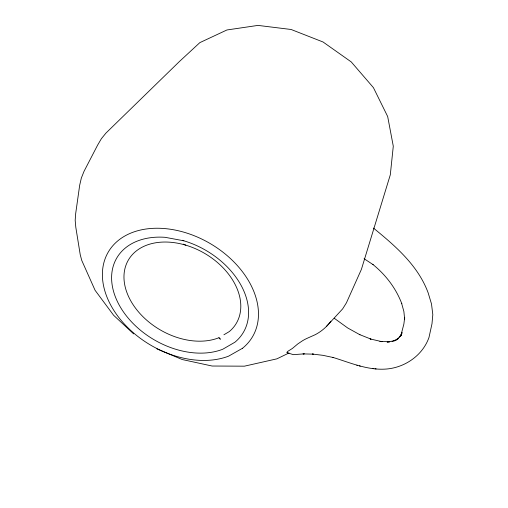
<?xml version="1.0" encoding="UTF-8"?>
<svg xmlns="http://www.w3.org/2000/svg" width="508" height="508" viewBox="0 0 508 508"><rect width="100%" height="100%" fill="white"/><g stroke="black" fill="none" stroke-linecap="round" stroke-linejoin="round"><path stroke-width="0.76" d="M400.799 335.896L403.885 323.983L404.666 317.557L404.641 319.189L403.885 311.531L401.618 303.295L401.803 303.727C395.986 288.265 385.635 274.726 372.796 264.408L373.075 264.611L364.077 258.705M401.542 333.762L402.152 332.67L399.371 337.255M326.46 326.415L342.627 308.902L346.424 302.844L361.41 269.342L390.303 174.809L393.287 146.215L387.674 116.523L373.412 87.624L351.231 61.913L323.05 41.993L291.128 29.489L257.981 25.4L226.917 29.972L199.841 42.634L179.343 61.589L105.956 133.077L101.378 138.703L97.619 145.11L84.023 171.342L81.337 178.067L79.673 185.274L75.679 213.576L75.184 220.332L75.794 227.222L80.232 254.711L81.75 260.413L95.091 290.316L113.64 315.303L133.636 333.889M400.298 336.296L401.358 335.21L395.783 340.328M396.176 339.979L398.405 338.538L392.055 341.611M223.907 334.772L229.299 331.584A62.567 44.234 30.4 0 0 193.98 248.082A62.567 44.234 30.4 0 0 125.609 288.55A62.567 44.234 30.4 0 0 218.935 337.718L220.364 339.23L218.98 337.693M330.899 321.196A115.78 71.971 46.8 0 1 315.252 334.677L307.486 338.163A13.278 3.378 -32.6 0 0 302.679 340.652L297.796 343.929L292.405 348.444L287.642 351.441L286.804 352.508A13.214 1.518 -23.1 0 0 287.471 352.685M288.969 352.99L276.917 358.839L244.431 366.173L212.109 366.027L182.207 359.531L156.909 348.882M394.24 340.849L395.668 340.493L387.16 342.068L389.769 341.801L379.927 341.376L382.041 341.694L370.116 338.919L371.018 339.134L359.283 334.448L359.943 334.759L347.701 327.978L334.27 318.275M287.344 352.774L293.357 354.66L304.254 353.854L303.028 353.898L313.423 354.152L312.331 354.044L322.917 355.327L333.604 357.594L332.715 357.353C350.349 362.706 368.04 370.694 386.937 368.986C405.409 367.278 422.783 355.149 429 337.414L431.99 323.767L432.816 314.642L431.502 303.968L428.18 292.919C418.109 265.487 395.402 246.031 373.45 228.079M372.637 368.535L373.723 368.656M375.006 368.795L376.111 368.916M183.877 240.811L165.119 237.319A73.419 51.657 30.4 0 0 118.294 303.352A73.419 51.657 30.4 0 0 222.714 349.263L234.893 342.233A73.419 51.657 30.4 0 0 242.202 287.477A73.419 51.657 30.4 0 0 183.877 240.811L182.594 240.284M356.806 365.195L357.689 365.436M359.359 365.893L360.261 366.141M183.261 244.119L185.814 245.174M242.494 348.285L228.575 356.171A83.629 58.864 30.4 0 1 104.375 289.249A83.629 58.864 30.4 0 1 196.882 236.836A83.629 58.864 30.4 0 1 242.494 348.285"/></g></svg>
